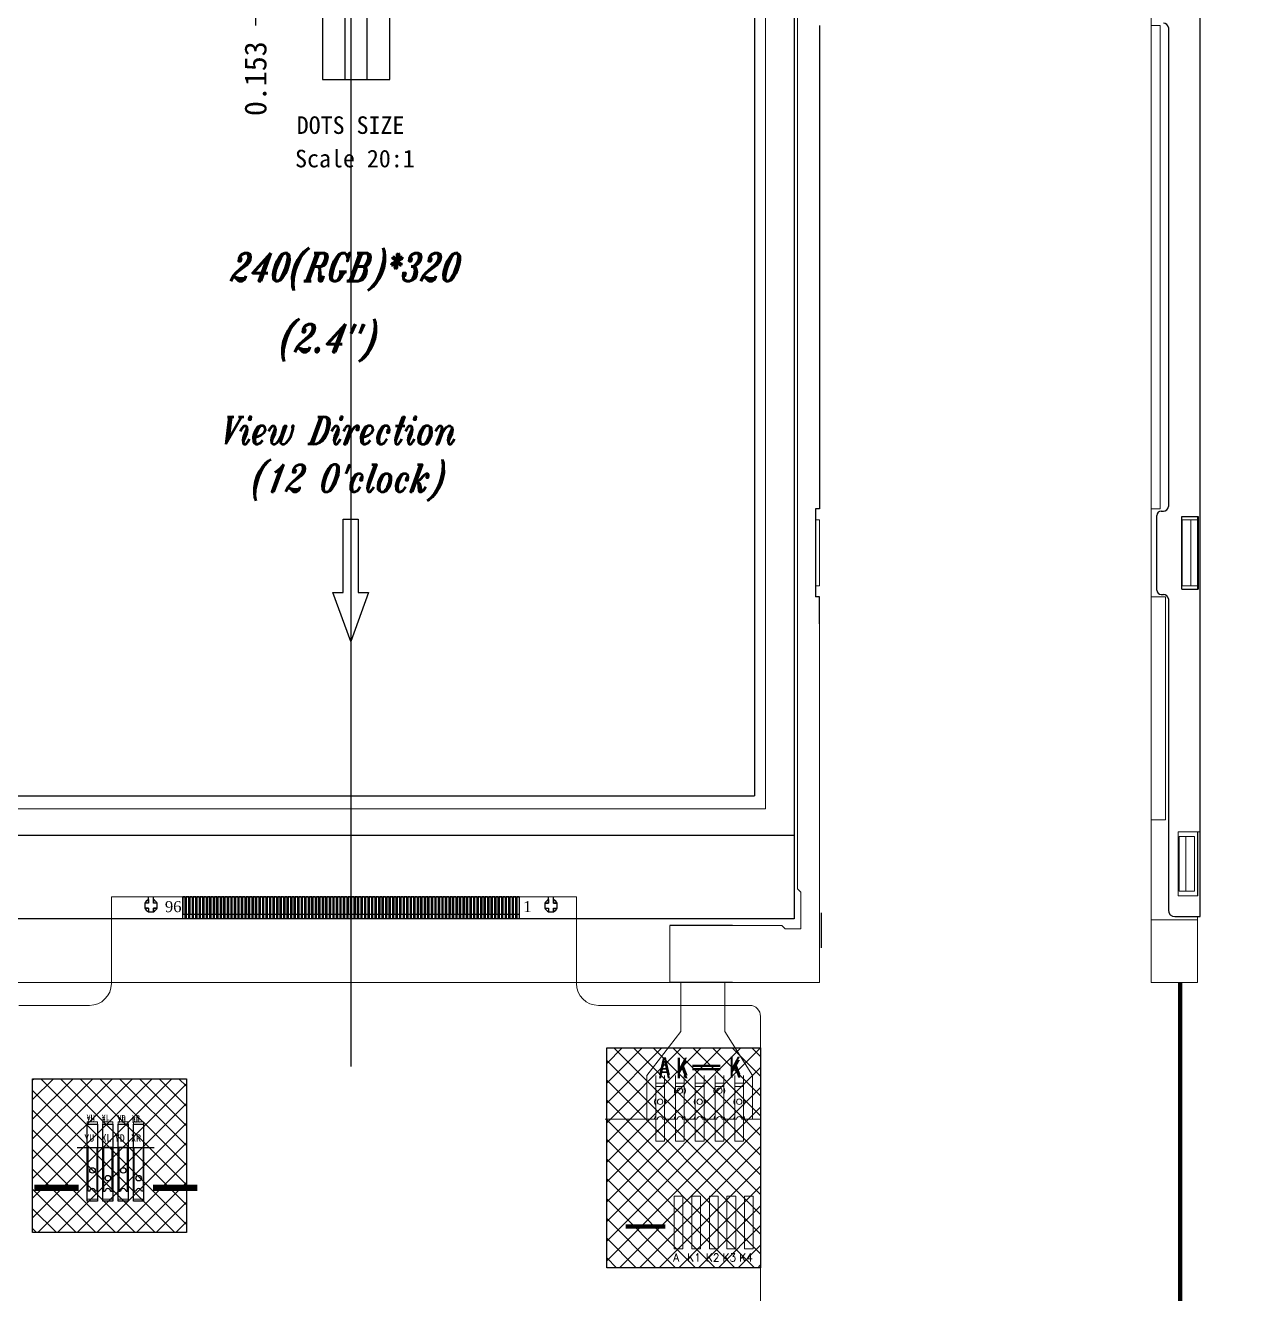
# Model space of a CAD drawing. Header units: millimetres. Extents: x 3053 to 3300, y 537 to 712.
# Drawn here: x 3091.8 to 3148, y 600.3 to 658 of the extents above; entities that cross this region are included whole.
import ezdxf
from ezdxf.enums import TextEntityAlignment as Align

# ---------------------------------------------------------------- set-up
doc = ezdxf.new("R2010")
doc.units = ezdxf.units.MM
for name, color, linetype in [('DIM', 102, 'Continuous'), ('mold', 7, 'Continuous'), ('TP', 32, 'Continuous')]:
    doc.layers.add(name, color=color, linetype=linetype)
doc.layers.add('FPC', color=30, linetype='Continuous', lineweight=9)
doc.layers.add('Housing', color=7, linetype='Continuous', lineweight=25)
doc.styles.add('romans', font='romans.shx')
doc.styles.get("Standard").update_dxf_attribs({"font": 'NSimSun.ttf'})
doc.styles.add('样式 3', font='italict.shx', dxfattribs={"width": 0.85, "oblique": 10})
doc.dimstyles.new('LCDDIM', dxfattribs={"dimscale": 1.9, "dimtxt": 0.5, "dimasz": 0.4, "dimexe": 0.2025, "dimexo": 0.2025, "dimgap": 0.162, "dimtad": 0, "dimzin": 0, "dimdsep": 46, "dimtxsty": 'romans', "dimcen": 1, "dimadec": 0, "dimazin": 0, "dimtfac": 1, "dimtofl": 0, "dimtmove": 0, "dimatfit": 3, "dimfxl": 0, "dimlwd": -1, "dimarcsym": 0})

# ---------------------------------------------------------------- blocks, each defined once
blk = doc.blocks.new('*D5')
at = {"color": 0, "lineweight": -2, "transparency": 16777216}
for p, q in [((2649.549, 396.417), (2646.511, 396.417)), ((2646.911, 395.817), (2646.911, 393.957)), ((2649.549, 393.357), (2646.511, 393.357)), ((2646.911, 393.357), (2646.911, 392.757))]:
    blk.add_line(p, q, dxfattribs=at)
at = {"color": 0, "transparency": 16777216}
for points in [[(2646.811, 395.817), (2647.011, 395.817), (2646.911, 396.417)], [(2646.811, 393.957), (2647.011, 393.957), (2646.911, 393.357)]]:
    blk.add_solid(points, dxfattribs=at)
at = {"layer": 'Defpoints', "color": 0, "transparency": 16777216}
for p in [(2649.949, 396.417), (2646.911, 393.357), (2649.949, 393.357)]:
    blk.add_point(p, dxfattribs=at)
at = {"color": 0, "transparency": 16777216, "insert": (2646.911, 390.329), "char_height": 1, "attachment_point": 5, "rotation": 90}
blk.add_mtext('0.153', dxfattribs=at)
blk = doc.blocks.new('*D4')
at = {"color": 0, "lineweight": -2, "transparency": 16777216}
for p, q in [((2651.989, 396.817), (2651.989, 400.554)), ((2653.009, 396.817), (2653.009, 400.554)), ((2651.389, 400.154), (2650.789, 400.154)), ((2653.609, 400.154), (2654.209, 400.154))]:
    blk.add_line(p, q, dxfattribs=at)
at = {"color": 0, "transparency": 16777216}
for points in [[(2651.389, 400.254), (2651.389, 400.054), (2651.989, 400.154)], [(2653.609, 400.254), (2653.609, 400.054), (2653.009, 400.154)]]:
    blk.add_solid(points, dxfattribs=at)
at = {"layer": 'Defpoints', "color": 0, "transparency": 16777216}
for p in [(2653.009, 400.154), (2651.989, 396.417), (2653.009, 396.417)]:
    blk.add_point(p, dxfattribs=at)
at = {"color": 0, "transparency": 16777216, "insert": (2656.59, 400.154), "char_height": 1, "attachment_point": 5}
blk.add_mtext('0.051', dxfattribs=at)
blk = doc.blocks.new('*D3')
at = {"color": 0, "lineweight": -2, "transparency": 16777216}
for p, q in [((2649.949, 396.817), (2649.949, 402.471)), ((2653.009, 396.817), (2653.009, 402.471)), ((2650.549, 402.071), (2652.409, 402.071)), ((2653.009, 402.071), (2653.609, 402.071))]:
    blk.add_line(p, q, dxfattribs=at)
at = {"color": 0, "transparency": 16777216}
for points in [[(2650.549, 402.171), (2650.549, 401.971), (2649.949, 402.071)], [(2652.409, 402.171), (2652.409, 401.971), (2653.009, 402.071)]]:
    blk.add_solid(points, dxfattribs=at)
at = {"layer": 'Defpoints', "color": 0, "transparency": 16777216}
for p in [(2653.009, 402.071), (2649.949, 396.417), (2653.009, 396.417)]:
    blk.add_point(p, dxfattribs=at)
at = {"color": 0, "transparency": 16777216, "insert": (2656.038, 402.071), "char_height": 1, "attachment_point": 5}
blk.add_mtext('0.153', dxfattribs=at)
blk = doc.blocks.new('SADF')
at = {"layer": 'DIM', "color": 130}
for p, q in [((1799.035, 432.881), (1839.355, 432.881)), ((1799.035, 432.881), (1799.035, 376.621)), ((1839.355, 432.881), (1839.355, 376.621)), ((1800.835, 431.181), (1837.555, 431.181)), ((1800.835, 431.181), (1800.835, 382.221)), ((1837.555, 431.181), (1837.555, 382.221)), ((1800.835, 382.221), (1837.555, 382.221)), ((1839.355, 380.421), (1799.035, 380.421)), ((1809.985, 377.5), (1809.985, 377.331)), ((1810.205, 377.5), (1810.205, 377.331)), ((1811.539, 377.621), (1811.539, 376.821)), ((1811.651, 377.621), (1811.539, 377.621)), ((1811.651, 377.621), (1811.651, 376.821)), ((1811.811, 377.621), (1811.699, 377.621)), ((1811.699, 377.621), (1811.699, 376.821)), ((1811.811, 377.621), (1811.811, 376.821)), ((1811.971, 377.621), (1811.859, 377.621)), ((1811.859, 377.621), (1811.859, 376.821)), ((1811.971, 377.621), (1811.971, 376.821)), ((1812.131, 377.621), (1812.019, 377.621)), ((1812.019, 377.621), (1812.019, 376.821)), ((1812.131, 377.621), (1812.131, 376.821)), ((1812.291, 377.621), (1812.179, 377.621)), ((1812.179, 377.621), (1812.179, 376.821)), ((1812.291, 377.621), (1812.291, 376.821)), ((1812.451, 377.621), (1812.339, 377.621)), ((1812.339, 377.621), (1812.339, 376.821)), ((1812.451, 377.621), (1812.451, 376.821)), ((1812.611, 377.621), (1812.499, 377.621)), ((1812.499, 377.621), (1812.499, 376.821)), ((1812.611, 377.621), (1812.611, 376.821)), ((1812.771, 377.621), (1812.659, 377.621)), ((1812.659, 377.621), (1812.659, 376.821)), ((1812.771, 377.621), (1812.771, 376.821)), ((1812.931, 377.621), (1812.819, 377.621)), ((1812.819, 377.621), (1812.819, 376.821)), ((1812.931, 377.621), (1812.931, 376.821)), ((1813.091, 377.621), (1812.979, 377.621)), ((1812.979, 377.621), (1812.979, 376.821)), ((1813.091, 377.621), (1813.091, 376.821)), ((1813.251, 377.621), (1813.139, 377.621)), ((1813.139, 377.621), (1813.139, 376.821)), ((1813.251, 377.621), (1813.251, 376.821)), ((1813.411, 377.621), (1813.299, 377.621)), ((1813.299, 377.621), (1813.299, 376.821)), ((1813.411, 377.621), (1813.411, 376.821)), ((1813.571, 377.621), (1813.459, 377.621)), ((1813.459, 377.621), (1813.459, 376.821)), ((1813.571, 377.621), (1813.571, 376.821)), ((1813.731, 377.621), (1813.619, 377.621)), ((1813.619, 377.621), (1813.619, 376.821)), ((1813.731, 377.621), (1813.731, 376.821)), ((1813.891, 377.621), (1813.779, 377.621)), ((1813.779, 377.621), (1813.779, 376.821)), ((1813.891, 377.621), (1813.891, 376.821)), ((1814.051, 377.621), (1813.939, 377.621)), ((1813.939, 377.621), (1813.939, 376.821)), ((1814.051, 377.621), (1814.051, 376.821)), ((1814.211, 377.621), (1814.099, 377.621)), ((1814.099, 377.621), (1814.099, 376.821)), ((1814.211, 377.621), (1814.211, 376.821)), ((1814.371, 377.621), (1814.259, 377.621)), ((1814.259, 377.621), (1814.259, 376.821)), ((1814.371, 377.621), (1814.371, 376.821)), ((1814.531, 377.621), (1814.419, 377.621)), ((1814.419, 377.621), (1814.419, 376.821)), ((1814.531, 377.621), (1814.531, 376.821)), ((1814.691, 377.621), (1814.579, 377.621)), ((1814.579, 377.621), (1814.579, 376.821)), ((1814.691, 377.621), (1814.691, 376.821)), ((1814.851, 377.621), (1814.739, 377.621)), ((1814.739, 377.621), (1814.739, 376.821)), ((1814.851, 377.621), (1814.851, 376.821)), ((1815.011, 377.621), (1814.899, 377.621)), ((1814.899, 377.621), (1814.899, 376.821)), ((1815.011, 377.621), (1815.011, 376.821)), ((1815.171, 377.621), (1815.059, 377.621)), ((1815.059, 377.621), (1815.059, 376.821)), ((1815.171, 377.621), (1815.171, 376.821)), ((1815.331, 377.621), (1815.219, 377.621)), ((1815.219, 377.621), (1815.219, 376.821)), ((1815.331, 377.621), (1815.331, 376.821)), ((1815.491, 377.621), (1815.379, 377.621)), ((1815.379, 377.621), (1815.379, 376.821)), ((1815.491, 377.621), (1815.491, 376.821)), ((1815.651, 377.621), (1815.539, 377.621)), ((1815.539, 377.621), (1815.539, 376.821)), ((1815.651, 377.621), (1815.651, 376.821)), ((1815.811, 377.621), (1815.699, 377.621)), ((1815.699, 377.621), (1815.699, 376.821)), ((1815.811, 377.621), (1815.811, 376.821)), ((1815.971, 377.621), (1815.859, 377.621)), ((1815.859, 377.621), (1815.859, 376.821)), ((1815.971, 377.621), (1815.971, 376.821)), ((1816.131, 377.621), (1816.019, 377.621)), ((1816.019, 377.621), (1816.019, 376.821)), ((1816.131, 377.621), (1816.131, 376.821)), ((1816.291, 377.621), (1816.179, 377.621)), ((1816.179, 377.621), (1816.179, 376.821)), ((1816.291, 377.621), (1816.291, 376.821)), ((1816.451, 377.621), (1816.339, 377.621)), ((1816.339, 377.621), (1816.339, 376.821)), ((1816.451, 377.621), (1816.451, 376.821)), ((1816.611, 377.621), (1816.499, 377.621)), ((1816.499, 377.621), (1816.499, 376.821)), ((1816.611, 377.621), (1816.611, 376.821)), ((1816.771, 377.621), (1816.659, 377.621)), ((1816.659, 377.621), (1816.659, 376.821)), ((1816.771, 377.621), (1816.771, 376.821)), ((1816.931, 377.621), (1816.819, 377.621)), ((1816.819, 377.621), (1816.819, 376.821)), ((1816.931, 377.621), (1816.931, 376.821)), ((1817.091, 377.621), (1816.979, 377.621)), ((1816.979, 377.621), (1816.979, 376.821)), ((1817.091, 377.621), (1817.091, 376.821)), ((1817.251, 377.621), (1817.139, 377.621)), ((1817.139, 377.621), (1817.139, 376.821)), ((1817.251, 377.621), (1817.251, 376.821)), ((1817.411, 377.621), (1817.299, 377.621)), ((1817.299, 377.621), (1817.299, 376.821)), ((1817.411, 377.621), (1817.411, 376.821)), ((1817.571, 377.621), (1817.459, 377.621)), ((1817.459, 377.621), (1817.459, 376.821)), ((1817.571, 377.621), (1817.571, 376.821)), ((1817.731, 377.621), (1817.619, 377.621)), ((1817.619, 377.621), (1817.619, 376.821)), ((1817.731, 377.621), (1817.731, 376.821)), ((1817.891, 377.621), (1817.779, 377.621)), ((1817.779, 377.621), (1817.779, 376.821)), ((1817.891, 377.621), (1817.891, 376.821)), ((1818.051, 377.621), (1817.939, 377.621)), ((1817.939, 377.621), (1817.939, 376.821)), ((1818.051, 377.621), (1818.051, 376.821)), ((1818.211, 377.621), (1818.099, 377.621)), ((1818.099, 377.621), (1818.099, 376.821)), ((1818.211, 377.621), (1818.211, 376.821)), ((1818.371, 377.621), (1818.259, 377.621)), ((1818.259, 377.621), (1818.259, 376.821)), ((1818.371, 377.621), (1818.371, 376.821)), ((1818.531, 377.621), (1818.419, 377.621)), ((1818.419, 377.621), (1818.419, 376.821)), ((1818.531, 377.621), (1818.531, 376.821)), ((1818.691, 377.621), (1818.579, 377.621)), ((1818.579, 377.621), (1818.579, 376.821)), ((1818.691, 377.621), (1818.691, 376.821)), ((1818.851, 377.621), (1818.739, 377.621)), ((1818.739, 377.621), (1818.739, 376.821)), ((1818.851, 377.621), (1818.851, 376.821)), ((1819.011, 377.621), (1818.899, 377.621)), ((1818.899, 377.621), (1818.899, 376.821)), ((1819.011, 377.621), (1819.011, 376.821)), ((1819.171, 377.621), (1819.059, 377.621)), ((1819.059, 377.621), (1819.059, 376.821)), ((1819.171, 377.621), (1819.171, 376.821)), ((1819.331, 377.621), (1819.219, 377.621)), ((1819.219, 377.621), (1819.219, 376.821)), ((1819.331, 377.621), (1819.331, 376.821)), ((1819.491, 377.621), (1819.379, 377.621)), ((1819.379, 377.621), (1819.379, 376.821)), ((1819.491, 377.621), (1819.491, 376.821)), ((1819.651, 377.621), (1819.539, 377.621)), ((1819.539, 377.621), (1819.539, 376.821)), ((1819.651, 377.621), (1819.651, 376.821)), ((1819.811, 377.621), (1819.699, 377.621)), ((1819.699, 377.621), (1819.699, 376.821)), ((1819.811, 377.621), (1819.811, 376.821)), ((1819.971, 377.621), (1819.859, 377.621)), ((1819.859, 377.621), (1819.859, 376.821)), ((1819.971, 377.621), (1819.971, 376.821)), ((1820.131, 377.621), (1820.019, 377.621)), ((1820.019, 377.621), (1820.019, 376.821)), ((1820.131, 377.621), (1820.131, 376.821)), ((1820.291, 377.621), (1820.179, 377.621)), ((1820.179, 377.621), (1820.179, 376.821)), ((1820.291, 377.621), (1820.291, 376.821)), ((1820.451, 377.621), (1820.339, 377.621)), ((1820.339, 377.621), (1820.339, 376.821)), ((1820.451, 377.621), (1820.451, 376.821)), ((1820.611, 377.621), (1820.499, 377.621)), ((1820.499, 377.621), (1820.499, 376.821)), ((1820.611, 377.621), (1820.611, 376.821)), ((1820.771, 377.621), (1820.659, 377.621)), ((1820.659, 377.621), (1820.659, 376.821)), ((1820.771, 377.621), (1820.771, 376.821)), ((1820.931, 377.621), (1820.819, 377.621)), ((1820.819, 377.621), (1820.819, 376.821)), ((1820.931, 377.621), (1820.931, 376.821)), ((1821.091, 377.621), (1820.979, 377.621)), ((1820.979, 377.621), (1820.979, 376.821)), ((1821.091, 377.621), (1821.091, 376.821)), ((1821.251, 377.621), (1821.139, 377.621)), ((1821.139, 377.621), (1821.139, 376.821)), ((1821.251, 377.621), (1821.251, 376.821)), ((1821.411, 377.621), (1821.299, 377.621)), ((1821.299, 377.621), (1821.299, 376.821)), ((1821.411, 377.621), (1821.411, 376.821)), ((1821.571, 377.621), (1821.459, 377.621)), ((1821.459, 377.621), (1821.459, 376.821)), ((1821.571, 377.621), (1821.571, 376.821)), ((1821.731, 377.621), (1821.619, 377.621)), ((1821.619, 377.621), (1821.619, 376.821)), ((1821.731, 377.621), (1821.731, 376.821)), ((1821.891, 377.621), (1821.779, 377.621)), ((1821.779, 377.621), (1821.779, 376.821)), ((1821.891, 377.621), (1821.891, 376.821)), ((1822.051, 377.621), (1821.939, 377.621)), ((1821.939, 377.621), (1821.939, 376.821)), ((1822.051, 377.621), (1822.051, 376.821)), ((1822.211, 377.621), (1822.099, 377.621)), ((1822.099, 377.621), (1822.099, 376.821)), ((1822.211, 377.621), (1822.211, 376.821)), ((1822.371, 377.621), (1822.259, 377.621)), ((1822.259, 377.621), (1822.259, 376.821)), ((1822.371, 377.621), (1822.371, 376.821)), ((1822.531, 377.621), (1822.419, 377.621)), ((1822.419, 377.621), (1822.419, 376.821)), ((1822.531, 377.621), (1822.531, 376.821)), ((1822.691, 377.621), (1822.579, 377.621)), ((1822.579, 377.621), (1822.579, 376.821)), ((1822.691, 377.621), (1822.691, 376.821)), ((1822.851, 377.621), (1822.739, 377.621)), ((1822.739, 377.621), (1822.739, 376.821)), ((1822.851, 377.621), (1822.851, 376.821)), ((1823.011, 377.621), (1822.899, 377.621)), ((1822.899, 377.621), (1822.899, 376.821)), ((1823.011, 377.621), (1823.011, 376.821)), ((1823.171, 377.621), (1823.059, 377.621)), ((1823.059, 377.621), (1823.059, 376.821)), ((1823.171, 377.621), (1823.171, 376.821)), ((1823.331, 377.621), (1823.219, 377.621)), ((1823.219, 377.621), (1823.219, 376.821)), ((1823.331, 377.621), (1823.331, 376.821)), ((1823.491, 377.621), (1823.379, 377.621)), ((1823.379, 377.621), (1823.379, 376.821)), ((1823.491, 377.621), (1823.491, 376.821)), ((1823.651, 377.621), (1823.539, 377.621)), ((1823.539, 377.621), (1823.539, 376.821)), ((1823.651, 377.621), (1823.651, 376.821)), ((1823.811, 377.621), (1823.699, 377.621)), ((1823.699, 377.621), (1823.699, 376.821)), ((1823.811, 377.621), (1823.811, 376.821)), ((1823.971, 377.621), (1823.859, 377.621)), ((1823.859, 377.621), (1823.859, 376.821)), ((1823.971, 377.621), (1823.971, 376.821)), ((1824.131, 377.621), (1824.019, 377.621)), ((1824.019, 377.621), (1824.019, 376.821)), ((1824.131, 377.621), (1824.131, 376.821)), ((1824.291, 377.621), (1824.179, 377.621)), ((1824.179, 377.621), (1824.179, 376.821)), ((1824.291, 377.621), (1824.291, 376.821)), ((1824.451, 377.621), (1824.339, 377.621)), ((1824.339, 377.621), (1824.339, 376.821)), ((1824.451, 377.621), (1824.451, 376.821)), ((1824.611, 377.621), (1824.499, 377.621)), ((1824.499, 377.621), (1824.499, 376.821)), ((1824.611, 377.621), (1824.611, 376.821)), ((1824.771, 377.621), (1824.659, 377.621)), ((1824.659, 377.621), (1824.659, 376.821)), ((1824.771, 377.621), (1824.771, 376.821)), ((1824.931, 377.621), (1824.819, 377.621)), ((1824.819, 377.621), (1824.819, 376.821)), ((1824.931, 377.621), (1824.931, 376.821)), ((1825.091, 377.621), (1824.979, 377.621)), ((1824.979, 377.621), (1824.979, 376.821)), ((1825.091, 377.621), (1825.091, 376.821)), ((1825.251, 377.621), (1825.139, 377.621)), ((1825.139, 377.621), (1825.139, 376.821)), ((1825.251, 377.621), (1825.251, 376.821)), ((1825.411, 377.621), (1825.299, 377.621)), ((1825.299, 377.621), (1825.299, 376.821)), ((1825.411, 377.621), (1825.411, 376.821)), ((1825.571, 377.621), (1825.459, 377.621)), ((1825.459, 377.621), (1825.459, 376.821)), ((1825.571, 377.621), (1825.571, 376.821)), ((1825.731, 377.621), (1825.619, 377.621)), ((1825.619, 377.621), (1825.619, 376.821)), ((1825.731, 377.621), (1825.731, 376.821)), ((1825.891, 377.621), (1825.779, 377.621)), ((1825.779, 377.621), (1825.779, 376.821)), ((1825.891, 377.621), (1825.891, 376.821)), ((1826.051, 377.621), (1825.939, 377.621)), ((1825.939, 377.621), (1825.939, 376.821)), ((1826.051, 377.621), (1826.051, 376.821)), ((1826.211, 377.621), (1826.099, 377.621)), ((1826.099, 377.621), (1826.099, 376.821)), ((1826.211, 377.621), (1826.211, 376.821)), ((1826.371, 377.621), (1826.259, 377.621)), ((1826.259, 377.621), (1826.259, 376.821)), ((1826.371, 377.621), (1826.371, 376.821)), ((1826.531, 377.621), (1826.419, 377.621)), ((1826.419, 377.621), (1826.419, 376.821)), ((1826.531, 377.621), (1826.531, 376.821)), ((1826.691, 377.621), (1826.579, 377.621)), ((1826.579, 377.621), (1826.579, 376.821)), ((1826.691, 377.621), (1826.691, 376.821)), ((1826.851, 377.621), (1826.739, 377.621)), ((1826.739, 377.621), (1826.739, 376.821)), ((1826.851, 377.621), (1826.851, 376.821)), ((1828.185, 377.5), (1828.185, 377.331)), ((1828.405, 377.5), (1828.405, 377.331)), ((1809.985, 377.331), (1809.816, 377.331)), ((1809.985, 377.111), (1809.816, 377.111)), ((1809.985, 377.111), (1809.985, 376.942)), ((1810.374, 377.331), (1810.205, 377.331)), ((1810.205, 377.111), (1810.205, 376.942)), ((1810.374, 377.111), (1810.205, 377.111)), ((1828.016, 377.331), (1828.185, 377.331)), ((1828.016, 377.111), (1828.185, 377.111)), ((1828.185, 377.111), (1828.185, 376.942)), ((1828.405, 377.331), (1828.574, 377.331)), ((1828.405, 377.111), (1828.405, 376.942)), ((1828.405, 377.111), (1828.574, 377.111)), ((1839.355, 376.621), (1799.035, 376.621)), ((1811.651, 376.821), (1811.539, 376.821)), ((1811.811, 376.821), (1811.699, 376.821)), ((1811.971, 376.821), (1811.859, 376.821)), ((1812.131, 376.821), (1812.019, 376.821)), ((1812.291, 376.821), (1812.179, 376.821)), ((1812.451, 376.821), (1812.339, 376.821)), ((1812.611, 376.821), (1812.499, 376.821)), ((1812.771, 376.821), (1812.659, 376.821)), ((1812.931, 376.821), (1812.819, 376.821)), ((1813.091, 376.821), (1812.979, 376.821)), ((1813.251, 376.821), (1813.139, 376.821)), ((1813.411, 376.821), (1813.299, 376.821)), ((1813.571, 376.821), (1813.459, 376.821)), ((1813.731, 376.821), (1813.619, 376.821)), ((1813.891, 376.821), (1813.779, 376.821)), ((1814.051, 376.821), (1813.939, 376.821)), ((1814.211, 376.821), (1814.099, 376.821)), ((1814.371, 376.821), (1814.259, 376.821)), ((1814.531, 376.821), (1814.419, 376.821)), ((1814.691, 376.821), (1814.579, 376.821)), ((1814.851, 376.821), (1814.739, 376.821)), ((1815.011, 376.821), (1814.899, 376.821)), ((1815.171, 376.821), (1815.059, 376.821)), ((1815.331, 376.821), (1815.219, 376.821)), ((1815.491, 376.821), (1815.379, 376.821)), ((1815.651, 376.821), (1815.539, 376.821)), ((1815.811, 376.821), (1815.699, 376.821)), ((1815.971, 376.821), (1815.859, 376.821)), ((1816.131, 376.821), (1816.019, 376.821)), ((1816.291, 376.821), (1816.179, 376.821)), ((1816.451, 376.821), (1816.339, 376.821)), ((1816.611, 376.821), (1816.499, 376.821)), ((1816.771, 376.821), (1816.659, 376.821)), ((1816.931, 376.821), (1816.819, 376.821)), ((1817.091, 376.821), (1816.979, 376.821)), ((1817.251, 376.821), (1817.139, 376.821)), ((1817.411, 376.821), (1817.299, 376.821)), ((1817.571, 376.821), (1817.459, 376.821)), ((1817.731, 376.821), (1817.619, 376.821)), ((1817.891, 376.821), (1817.779, 376.821)), ((1818.051, 376.821), (1817.939, 376.821)), ((1818.211, 376.821), (1818.099, 376.821)), ((1818.371, 376.821), (1818.259, 376.821)), ((1818.531, 376.821), (1818.419, 376.821)), ((1818.691, 376.821), (1818.579, 376.821)), ((1818.851, 376.821), (1818.739, 376.821)), ((1819.011, 376.821), (1818.899, 376.821)), ((1819.171, 376.821), (1819.059, 376.821)), ((1819.331, 376.821), (1819.219, 376.821)), ((1819.491, 376.821), (1819.379, 376.821)), ((1819.651, 376.821), (1819.539, 376.821)), ((1819.811, 376.821), (1819.699, 376.821)), ((1819.971, 376.821), (1819.859, 376.821)), ((1820.131, 376.821), (1820.019, 376.821)), ((1820.291, 376.821), (1820.179, 376.821)), ((1820.451, 376.821), (1820.339, 376.821)), ((1820.611, 376.821), (1820.499, 376.821)), ((1820.771, 376.821), (1820.659, 376.821)), ((1820.931, 376.821), (1820.819, 376.821)), ((1821.091, 376.821), (1820.979, 376.821)), ((1821.251, 376.821), (1821.139, 376.821)), ((1821.411, 376.821), (1821.299, 376.821)), ((1821.571, 376.821), (1821.459, 376.821)), ((1821.731, 376.821), (1821.619, 376.821)), ((1821.891, 376.821), (1821.779, 376.821)), ((1822.051, 376.821), (1821.939, 376.821)), ((1822.211, 376.821), (1822.099, 376.821)), ((1822.371, 376.821), (1822.259, 376.821)), ((1822.531, 376.821), (1822.419, 376.821)), ((1822.691, 376.821), (1822.579, 376.821)), ((1822.851, 376.821), (1822.739, 376.821)), ((1823.011, 376.821), (1822.899, 376.821)), ((1823.171, 376.821), (1823.059, 376.821)), ((1823.331, 376.821), (1823.219, 376.821)), ((1823.491, 376.821), (1823.379, 376.821)), ((1823.651, 376.821), (1823.539, 376.821)), ((1823.811, 376.821), (1823.699, 376.821)), ((1823.971, 376.821), (1823.859, 376.821)), ((1824.131, 376.821), (1824.019, 376.821)), ((1824.291, 376.821), (1824.179, 376.821)), ((1824.451, 376.821), (1824.339, 376.821)), ((1824.611, 376.821), (1824.499, 376.821)), ((1824.771, 376.821), (1824.659, 376.821)), ((1824.931, 376.821), (1824.819, 376.821)), ((1825.091, 376.821), (1824.979, 376.821)), ((1825.251, 376.821), (1825.139, 376.821)), ((1825.411, 376.821), (1825.299, 376.821)), ((1825.571, 376.821), (1825.459, 376.821)), ((1825.731, 376.821), (1825.619, 376.821)), ((1825.891, 376.821), (1825.779, 376.821)), ((1826.051, 376.821), (1825.939, 376.821)), ((1826.211, 376.821), (1826.099, 376.821)), ((1826.371, 376.821), (1826.259, 376.821)), ((1826.531, 376.821), (1826.419, 376.821)), ((1826.691, 376.821), (1826.579, 376.821)), ((1826.851, 376.821), (1826.739, 376.821))]:
    blk.add_line(p, q, dxfattribs=at)
for centre, start, end in [((1810.095, 377.221), 111.51019, 158.48981), ((1810.095, 377.221), 21.51019, 68.48981), ((1828.295, 377.221), 111.51019, 158.48981), ((1828.295, 377.221), 21.51019, 68.48981), ((1810.095, 377.221), 201.51019, 248.48981), ((1810.095, 377.221), 291.51019, 338.48981), ((1828.295, 377.221), 201.51019, 248.48981), ((1828.295, 377.221), 291.51019, 338.48981)]:
    blk.add_arc(centre, 0.3, start, end, dxfattribs=at)
blk = doc.blocks.new('7-7')
h = blk.add_hatch()
h.set_pattern_fill('ANSI37', color=2, scale=0.2, style=0)
h.paths.add_polyline_path([(3283.667, 313.737), (3283.667, 320.737), (3276.667, 320.737), (3276.667, 313.737)])
at = {"color": 2}
for p, q in [((3276.667, 313.737), (3276.667, 320.737)), ((3276.667, 320.737), (3283.667, 320.737)), ((3283.667, 320.737), (3283.667, 313.737)), ((3283.667, 313.737), (3276.667, 313.737))]:
    blk.add_line(p, q, dxfattribs=at)
blk = doc.blocks.new('ad')
at = {"layer": 'DIM'}
for p, q in [((1508.48, 412.512), (1508.48, 412.802)), ((1508.7, 412.512), (1508.7, 412.802)), ((1526.68, 412.512), (1526.68, 412.802)), ((1526.9, 412.512), (1526.9, 412.802)), ((1508.48, 412.512), (1508.31, 412.512)), ((1508.31, 412.512), (1508.31, 412.292)), ((1508.31, 412.292), (1508.48, 412.292)), ((1508.48, 412.292), (1508.48, 412.122)), ((1508.48, 412.122), (1508.7, 412.122)), ((1508.869, 412.512), (1508.7, 412.512)), ((1508.7, 412.122), (1508.7, 412.292)), ((1508.7, 412.292), (1508.869, 412.292)), ((1508.869, 412.292), (1508.869, 412.512)), ((1526.68, 412.512), (1526.51, 412.512)), ((1526.51, 412.512), (1526.51, 412.292)), ((1526.51, 412.292), (1526.68, 412.292)), ((1526.68, 412.292), (1526.68, 412.122)), ((1526.68, 412.122), (1526.9, 412.122)), ((1527.069, 412.512), (1526.9, 412.512)), ((1526.9, 412.122), (1526.9, 412.292)), ((1526.9, 412.292), (1527.069, 412.292)), ((1527.069, 412.292), (1527.069, 412.512))]:
    blk.add_line(p, q, dxfattribs=at)
for points in [[(1510.044, 412.802), (1510.136, 412.802), (1510.136, 411.802), (1510.044, 411.802)], [(1510.204, 412.802), (1510.296, 412.802), (1510.296, 411.802), (1510.204, 411.802)], [(1510.364, 412.802), (1510.456, 412.802), (1510.456, 411.802), (1510.364, 411.802)], [(1510.524, 412.802), (1510.616, 412.802), (1510.616, 411.802), (1510.524, 411.802)], [(1510.684, 412.802), (1510.776, 412.802), (1510.776, 411.802), (1510.684, 411.802)], [(1510.844, 412.802), (1510.936, 412.802), (1510.936, 411.802), (1510.844, 411.802)], [(1511.004, 412.802), (1511.096, 412.802), (1511.096, 411.802), (1511.004, 411.802)], [(1511.164, 412.802), (1511.256, 412.802), (1511.256, 411.802), (1511.164, 411.802)], [(1511.324, 412.802), (1511.416, 412.802), (1511.416, 411.802), (1511.324, 411.802)], [(1511.484, 412.802), (1511.576, 412.802), (1511.576, 411.802), (1511.484, 411.802)], [(1511.644, 412.802), (1511.736, 412.802), (1511.736, 411.802), (1511.644, 411.802)], [(1511.804, 412.802), (1511.896, 412.802), (1511.896, 411.802), (1511.804, 411.802)], [(1511.964, 412.802), (1512.056, 412.802), (1512.056, 411.802), (1511.964, 411.802)], [(1512.124, 412.802), (1512.216, 412.802), (1512.216, 411.802), (1512.124, 411.802)], [(1512.284, 412.802), (1512.376, 412.802), (1512.376, 411.802), (1512.284, 411.802)], [(1512.444, 412.802), (1512.536, 412.802), (1512.536, 411.802), (1512.444, 411.802)], [(1512.604, 412.802), (1512.696, 412.802), (1512.696, 411.802), (1512.604, 411.802)], [(1512.764, 412.802), (1512.856, 412.802), (1512.856, 411.802), (1512.764, 411.802)], [(1512.924, 412.802), (1513.016, 412.802), (1513.016, 411.802), (1512.924, 411.802)], [(1513.084, 412.802), (1513.176, 412.802), (1513.176, 411.802), (1513.084, 411.802)], [(1513.244, 412.802), (1513.336, 412.802), (1513.336, 411.802), (1513.244, 411.802)], [(1513.404, 412.802), (1513.496, 412.802), (1513.496, 411.802), (1513.404, 411.802)], [(1513.564, 412.802), (1513.656, 412.802), (1513.656, 411.802), (1513.564, 411.802)], [(1513.724, 412.802), (1513.816, 412.802), (1513.816, 411.802), (1513.724, 411.802)], [(1513.884, 412.802), (1513.976, 412.802), (1513.976, 411.802), (1513.884, 411.802)], [(1514.044, 412.802), (1514.136, 412.802), (1514.136, 411.802), (1514.044, 411.802)], [(1514.204, 412.802), (1514.296, 412.802), (1514.296, 411.802), (1514.204, 411.802)], [(1514.364, 412.802), (1514.456, 412.802), (1514.456, 411.802), (1514.364, 411.802)], [(1514.524, 412.802), (1514.616, 412.802), (1514.616, 411.802), (1514.524, 411.802)], [(1514.684, 412.802), (1514.776, 412.802), (1514.776, 411.802), (1514.684, 411.802)], [(1514.844, 412.802), (1514.936, 412.802), (1514.936, 411.802), (1514.844, 411.802)], [(1515.004, 412.802), (1515.096, 412.802), (1515.096, 411.802), (1515.004, 411.802)], [(1515.164, 412.802), (1515.256, 412.802), (1515.256, 411.802), (1515.164, 411.802)], [(1515.324, 412.802), (1515.416, 412.802), (1515.416, 411.802), (1515.324, 411.802)], [(1515.484, 412.802), (1515.576, 412.802), (1515.576, 411.802), (1515.484, 411.802)], [(1515.644, 412.802), (1515.736, 412.802), (1515.736, 411.802), (1515.644, 411.802)], [(1515.804, 412.802), (1515.896, 412.802), (1515.896, 411.802), (1515.804, 411.802)], [(1515.964, 412.802), (1516.056, 412.802), (1516.056, 411.802), (1515.964, 411.802)], [(1516.124, 412.802), (1516.216, 412.802), (1516.216, 411.802), (1516.124, 411.802)], [(1516.284, 412.802), (1516.376, 412.802), (1516.376, 411.802), (1516.284, 411.802)], [(1516.444, 412.802), (1516.536, 412.802), (1516.536, 411.802), (1516.444, 411.802)], [(1516.604, 412.802), (1516.696, 412.802), (1516.696, 411.802), (1516.604, 411.802)], [(1516.764, 412.802), (1516.856, 412.802), (1516.856, 411.802), (1516.764, 411.802)], [(1516.924, 412.802), (1517.016, 412.802), (1517.016, 411.802), (1516.924, 411.802)], [(1517.084, 412.802), (1517.176, 412.802), (1517.176, 411.802), (1517.084, 411.802)], [(1517.244, 412.802), (1517.336, 412.802), (1517.336, 411.802), (1517.244, 411.802)], [(1517.404, 412.802), (1517.496, 412.802), (1517.496, 411.802), (1517.404, 411.802)], [(1517.564, 412.802), (1517.656, 412.802), (1517.656, 411.802), (1517.564, 411.802)], [(1517.724, 412.802), (1517.816, 412.802), (1517.816, 411.802), (1517.724, 411.802)], [(1517.884, 412.802), (1517.976, 412.802), (1517.976, 411.802), (1517.884, 411.802)], [(1518.044, 412.802), (1518.136, 412.802), (1518.136, 411.802), (1518.044, 411.802)], [(1518.204, 412.802), (1518.296, 412.802), (1518.296, 411.802), (1518.204, 411.802)], [(1518.364, 412.802), (1518.456, 412.802), (1518.456, 411.802), (1518.364, 411.802)], [(1518.524, 412.802), (1518.616, 412.802), (1518.616, 411.802), (1518.524, 411.802)], [(1518.684, 412.802), (1518.776, 412.802), (1518.776, 411.802), (1518.684, 411.802)], [(1518.844, 412.802), (1518.936, 412.802), (1518.936, 411.802), (1518.844, 411.802)], [(1519.004, 412.802), (1519.096, 412.802), (1519.096, 411.802), (1519.004, 411.802)], [(1519.164, 412.802), (1519.256, 412.802), (1519.256, 411.802), (1519.164, 411.802)], [(1519.324, 412.802), (1519.416, 412.802), (1519.416, 411.802), (1519.324, 411.802)], [(1519.484, 412.802), (1519.576, 412.802), (1519.576, 411.802), (1519.484, 411.802)], [(1519.644, 412.802), (1519.736, 412.802), (1519.736, 411.802), (1519.644, 411.802)], [(1519.804, 412.802), (1519.896, 412.802), (1519.896, 411.802), (1519.804, 411.802)], [(1519.964, 412.802), (1520.056, 412.802), (1520.056, 411.802), (1519.964, 411.802)], [(1520.124, 412.802), (1520.216, 412.802), (1520.216, 411.802), (1520.124, 411.802)], [(1520.284, 412.802), (1520.376, 412.802), (1520.376, 411.802), (1520.284, 411.802)], [(1520.444, 412.802), (1520.536, 412.802), (1520.536, 411.802), (1520.444, 411.802)], [(1520.604, 412.802), (1520.696, 412.802), (1520.696, 411.802), (1520.604, 411.802)], [(1520.764, 412.802), (1520.856, 412.802), (1520.856, 411.802), (1520.764, 411.802)], [(1520.924, 412.802), (1521.016, 412.802), (1521.016, 411.802), (1520.924, 411.802)], [(1521.084, 412.802), (1521.176, 412.802), (1521.176, 411.802), (1521.084, 411.802)], [(1521.244, 412.802), (1521.336, 412.802), (1521.336, 411.802), (1521.244, 411.802)], [(1521.404, 412.802), (1521.496, 412.802), (1521.496, 411.802), (1521.404, 411.802)], [(1521.564, 412.802), (1521.656, 412.802), (1521.656, 411.802), (1521.564, 411.802)], [(1521.724, 412.802), (1521.816, 412.802), (1521.816, 411.802), (1521.724, 411.802)], [(1521.884, 412.802), (1521.976, 412.802), (1521.976, 411.802), (1521.884, 411.802)], [(1522.044, 412.802), (1522.136, 412.802), (1522.136, 411.802), (1522.044, 411.802)], [(1522.204, 412.802), (1522.296, 412.802), (1522.296, 411.802), (1522.204, 411.802)], [(1522.364, 412.802), (1522.456, 412.802), (1522.456, 411.802), (1522.364, 411.802)], [(1522.524, 412.802), (1522.616, 412.802), (1522.616, 411.802), (1522.524, 411.802)], [(1522.684, 412.802), (1522.776, 412.802), (1522.776, 411.802), (1522.684, 411.802)], [(1522.844, 412.802), (1522.936, 412.802), (1522.936, 411.802), (1522.844, 411.802)], [(1523.004, 412.802), (1523.096, 412.802), (1523.096, 411.802), (1523.004, 411.802)], [(1523.164, 412.802), (1523.256, 412.802), (1523.256, 411.802), (1523.164, 411.802)], [(1523.324, 412.802), (1523.416, 412.802), (1523.416, 411.802), (1523.324, 411.802)], [(1523.484, 412.802), (1523.576, 412.802), (1523.576, 411.802), (1523.484, 411.802)], [(1523.644, 412.802), (1523.736, 412.802), (1523.736, 411.802), (1523.644, 411.802)], [(1523.804, 412.802), (1523.896, 412.802), (1523.896, 411.802), (1523.804, 411.802)], [(1523.964, 412.802), (1524.056, 412.802), (1524.056, 411.802), (1523.964, 411.802)], [(1524.124, 412.802), (1524.216, 412.802), (1524.216, 411.802), (1524.124, 411.802)], [(1524.284, 412.802), (1524.376, 412.802), (1524.376, 411.802), (1524.284, 411.802)], [(1524.444, 412.802), (1524.536, 412.802), (1524.536, 411.802), (1524.444, 411.802)], [(1524.604, 412.802), (1524.696, 412.802), (1524.696, 411.802), (1524.604, 411.802)], [(1524.764, 412.802), (1524.856, 412.802), (1524.856, 411.802), (1524.764, 411.802)], [(1524.924, 412.802), (1525.016, 412.802), (1525.016, 411.802), (1524.924, 411.802)], [(1525.084, 412.802), (1525.176, 412.802), (1525.176, 411.802), (1525.084, 411.802)], [(1525.244, 412.802), (1525.336, 412.802), (1525.336, 411.802), (1525.244, 411.802)]]:
    blk.add_lwpolyline(points, close=True, dxfattribs=at)
at = {"layer": 'DIM', "char_height": 0.5, "width": 0.33985, "attachment_point": 1}
for s, insert in [('{\\fTimes New Roman|b0|i0|c0|p18;96}', (1509.223, 412.608)), ('{\\fTimes New Roman|b0|i0|c0|p18;1}', (1525.524, 412.608))]:
    blk.add_mtext(s, dxfattribs=dict(at, insert=insert))
blk = doc.blocks.new('FED')
h = blk.add_hatch()
h.set_pattern_fill('ANSI37', color=2, scale=0.2, style=0)
h.set_pattern_definition([(45, (-145.9951, 291.10793), (-0.4490128, 0.4490128), []), (135, (-145.9951, 291.10793), (-0.4490128, -0.4490128), [])])
h.paths.add_polyline_path([(3137.672, 611.845), (3130.672, 611.845), (3130.672, 601.845), (3137.672, 601.845)])
at = {"color": 2}
for p, q in [((3130.672, 611.845), (3137.672, 611.845)), ((3130.672, 601.845), (3130.672, 611.845)), ((3137.672, 611.845), (3137.672, 601.845)), ((3137.672, 601.845), (3130.672, 601.845))]:
    blk.add_line(p, q, dxfattribs=at)
blk = doc.blocks.new('FE')
at = {"color": 120}
for p, q in [((2650.969, 396.417), (2650.969, 393.357)), ((2651.989, 393.357), (2651.989, 396.417)), ((2650.969, 393.357), (2650.969, 390.297)), ((2651.989, 390.297), (2651.989, 393.357))]:
    blk.add_line(p, q, dxfattribs=at)
for points in [[(2649.949, 393.357), (2653.009, 393.357), (2653.009, 396.417), (2649.949, 396.417)], [(2649.949, 390.297), (2653.009, 390.297), (2653.009, 393.357), (2649.949, 393.357)], [(2650.89, 366.944), (2650.89, 370.291), (2651.582, 370.291), (2651.582, 366.944), (2652.046, 366.944), (2651.236, 364.724), (2650.426, 366.944)]]:
    blk.add_lwpolyline(points, close=True, dxfattribs=at)
at = {"layer": 'DIM'}
blk.add_blockref('SADF', (832.055, -24.525), dxfattribs=at)
at = {"color": 120}
blk.add_text('DOTS SIZE', height=0.8, dxfattribs=at).set_placement((2648.781, 387.576), align=Align.BOTTOM_LEFT)
at = {"color": 120, "style": '样式 3', "oblique": 9.27263, "width": 0.78}
for s, height, p in [('240(RGB)*320', 1.27439, (2645.738, 380.735)), ('(2.4")', 1.2744, (2647.973, 377.506)), ('View Direction', 1.24129, (2645.259, 373.327)), ("(12 O'clock)", 1.24129, (2646.69, 371.153))]:
    blk.add_text(s, height=height, dxfattribs=at).set_placement(p, align=Align.BOTTOM_LEFT)
at = {"color": 120, "attachment_point": 1}
for s, insert, char_height, width in [('R', (2650.095, 395.549), 1, 0.255), ('{\\C3;G}', (2651.115, 395.549), 1, 0.255), ('{\\C5;B}', (2652.135, 395.549), 1, 0.255), ('Scale 20:1', (2648.706, 387.095), 0.8, 20.43333)]:
    blk.add_mtext(s, dxfattribs=dict(at, insert=insert, char_height=char_height, width=width))
at = {"color": 120}
for base, p1, text, picture, middle in [((2653.009, 402.071), (2649.949, 396.417), '0.153', '*D3', (2656.038, 402.071)), ((2653.009, 400.154), (2651.989, 396.417), '0.051', '*D4', (2656.59, 400.154))]:
    dim = blk.add_linear_dim(base=base, p1=p1, p2=(2653.009, 396.417), text=text, dimstyle='LCDDIM', dxfattribs=at)
    dim.commit()
    dim.dimension.update_dxf_attribs({"geometry": picture, "text_midpoint": middle})
dim = blk.add_linear_dim(base=(2646.911, 393.357), p1=(2649.949, 396.417), p2=(2649.949, 393.357), angle=90, text='0.153', dimstyle='LCDDIM', dxfattribs=at)
dim.commit()
dim.dimension.update_dxf_attribs({"geometry": '*D5', "text_midpoint": (2646.911, 390.329)})

msp = doc.modelspace()

# ---------------------------------------------------------------- linework, layer by layer
at = {"color": 1}
for p, q in [((3145.256, 617.423), (3145.256, 674.583)), ((3145.162, 635.633), (3145.162, 632.333))]:
    msp.add_line(p, q, dxfattribs=at)
at = {"color": 2, "linetype": 'ByBlock', "lineweight": 13}
for p in [(3125.488, 672.283), (3087.768, 622.323)]:
    msp.add_line(p, (3125.488, 622.323), dxfattribs=at)
at = {"ltscale": 0.08}
for p, q in [((3127.938, 657.983), (3127.938, 635.983)), ((3127.753, 635.983), (3127.753, 631.983)), ((3127.938, 635.983), (3127.753, 635.983)), ((3127.938, 631.983), (3127.753, 631.983)), ((3127.938, 630.753), (3127.938, 631.983))]:
    msp.add_line(p, q, dxfattribs=at)
at = {"color": 1, "linetype": 'Continuous'}
for p, q in [((3143.812, 657.883), (3143.812, 636.083)), ((3143.292, 632.283), (3143.292, 635.683)), ((3143.492, 635.883), (3143.592, 635.883)), ((3144.422, 632.333), (3144.422, 635.633)), ((3144.422, 635.633), (3145.162, 635.633)), ((3143.492, 632.083), (3143.592, 632.083)), ((3144.422, 632.333), (3145.162, 632.333)), ((3143.812, 631.883), (3143.812, 617.723))]:
    msp.add_line(p, q, dxfattribs=at)
at = {"color": 7, "linetype": 'Continuous', "lineweight": 13}
for p, q in [((3144.436, 635.483), (3145.136, 635.483)), ((3144.436, 632.483), (3144.436, 635.483)), ((3144.836, 635.483), (3144.836, 632.483)), ((3144.436, 632.483), (3145.136, 632.483))]:
    msp.add_line(p, q, dxfattribs=at)
at = {"color": 1, "linetype": 'Continuous', "lineweight": 13}
for p, q in [((3144.256, 621.276), (3144.256, 618.376)), ((3145.256, 621.276), (3144.256, 621.276)), ((3145.156, 621.276), (3145.156, 618.376)), ((3145.156, 618.376), (3144.256, 618.376))]:
    msp.add_line(p, q, dxfattribs=at)
at = {"lineweight": 13}
for p, q in [((3144.306, 621.076), (3144.306, 618.576)), ((3145.006, 621.076), (3144.306, 621.076)), ((3144.606, 621.076), (3144.606, 618.576)), ((3145.006, 621.076), (3145.006, 618.576)), ((3145.006, 618.576), (3144.306, 618.576))]:
    msp.add_line(p, q, dxfattribs=at)
at = {"color": 1, "lineweight": 13}
for p, q in [((3121.635, 614.423), (3121.635, 612.2)), ((3123.635, 614.423), (3123.635, 612.2)), ((3120.085, 610.2), (3121.635, 612.2)), ((3123.635, 612.2), (3124.89, 610.2)), ((3120.085, 608.2), (3120.085, 610.2)), ((3124.89, 610.2), (3124.89, 608.2)), ((3120.565, 608.2), (3120.085, 608.2)), ((3121.465, 608.2), (3120.815, 608.2)), ((3122.365, 608.2), (3121.715, 608.2)), ((3123.265, 608.2), (3122.615, 608.2)), ((3124.165, 608.2), (3123.515, 608.2)), ((3124.89, 608.2), (3124.415, 608.2))]:
    msp.add_line(p, q, dxfattribs=at)
at = {"color": 1, "lineweight": 13, "const_width": 0.1}
msp.add_lwpolyline([(3123.431, 610.481), (3122.159, 610.481)], dxfattribs=at)
at = {"color": 1, "lineweight": 13}
for points in [[(3120.89, 609.15), (3120.89, 609.7), (3120.49, 609.7), (3120.49, 609.15)], [(3120.89, 609.15), (3120.89, 609.7), (3120.49, 609.7), (3120.49, 609.15)], [(3121.79, 609.65), (3121.79, 609.7), (3121.39, 609.7), (3121.39, 609.65)], [(3121.79, 609.65), (3121.79, 609.7), (3121.39, 609.7), (3121.39, 609.65)], [(3122.29, 609.15), (3122.29, 609.7), (3122.69, 609.7), (3122.69, 609.15)], [(3122.29, 609.15), (3122.29, 609.7), (3122.69, 609.7), (3122.69, 609.15)], [(3123.19, 609.65), (3123.19, 609.7), (3123.59, 609.7), (3123.59, 609.65)], [(3123.19, 609.65), (3123.19, 609.7), (3123.59, 609.7), (3123.59, 609.65)], [(3124.09, 609.15), (3124.09, 609.7), (3124.49, 609.7), (3124.49, 609.15)], [(3124.09, 609.15), (3124.09, 609.7), (3124.49, 609.7), (3124.49, 609.15)], [(3121.39, 609.35), (3121.39, 608.35)], [(3121.39, 609.35), (3121.39, 608.35)], [(3121.79, 608.35), (3121.79, 609.35)], [(3121.79, 608.35), (3121.79, 609.35)], [(3123.19, 608.35), (3123.19, 609.35)], [(3123.19, 608.35), (3123.19, 609.35)], [(3123.59, 609.35), (3123.59, 608.35)], [(3123.59, 609.35), (3123.59, 608.35)], [(3120.49, 608.85), (3120.49, 608.35)], [(3120.49, 608.85), (3120.49, 608.35)], [(3120.89, 608.35), (3120.89, 608.85)], [(3120.89, 608.35), (3120.89, 608.85)], [(3122.29, 608.35), (3122.29, 608.85)], [(3122.29, 608.35), (3122.29, 608.85)], [(3122.69, 608.85), (3122.69, 608.35)], [(3122.69, 608.85), (3122.69, 608.35)], [(3124.09, 608.35), (3124.09, 608.85)], [(3124.09, 608.35), (3124.09, 608.85)], [(3124.49, 608.85), (3124.49, 608.35)], [(3124.49, 608.85), (3124.49, 608.35)], [(3120.49, 608.2), (3120.565, 608.2)], [(3120.49, 608.2), (3120.565, 608.2)], [(3120.815, 608.2), (3120.89, 608.2)], [(3120.815, 608.2), (3120.89, 608.2)], [(3121.39, 608.2), (3121.465, 608.2)], [(3121.39, 608.2), (3121.465, 608.2)], [(3121.715, 608.2), (3121.79, 608.2)], [(3121.715, 608.2), (3121.79, 608.2)], [(3122.365, 608.2), (3122.29, 608.2)], [(3122.365, 608.2), (3122.29, 608.2)], [(3122.69, 608.2), (3122.615, 608.2)], [(3122.69, 608.2), (3122.615, 608.2)], [(3123.265, 608.2), (3123.19, 608.2)], [(3123.265, 608.2), (3123.19, 608.2)], [(3123.59, 608.2), (3123.515, 608.2)], [(3123.59, 608.2), (3123.515, 608.2)], [(3124.165, 608.2), (3124.09, 608.2)], [(3124.165, 608.2), (3124.09, 608.2)], [(3124.49, 608.2), (3124.415, 608.2)], [(3124.49, 608.2), (3124.415, 608.2)]]:
    msp.add_lwpolyline(points, dxfattribs=at)
for points in [[(3094.631, 607.983), (3095.091, 607.983), (3095.091, 604.473), (3094.631, 604.473)], [(3095.331, 607.983), (3095.791, 607.983), (3095.791, 604.473), (3095.331, 604.473)], [(3096.031, 607.983), (3096.491, 607.983), (3096.491, 604.473), (3096.031, 604.473)], [(3096.731, 607.983), (3097.191, 607.983), (3097.191, 604.473), (3096.731, 604.473)]]:
    msp.add_lwpolyline(points, close=True)
at = {"const_width": 0.2}
for points in [[(3094.235, 605.032), (3092.219, 605.032)], [(3097.618, 605.032), (3099.634, 605.032)]]:
    msp.add_lwpolyline(points, dxfattribs=at)
at = {"color": 1, "lineweight": 13}
for centre in [(3121.59, 609.5), (3123.39, 609.5), (3120.69, 609), (3122.49, 609), (3124.29, 609)]:
    msp.add_circle(centre, 0.125, dxfattribs=at)
at = {"color": 1, "linetype": 'Continuous'}
for centre, radius, start, end in [((3143.595, 657.865), 0.218, 4.7132, 90.73942), ((3143.595, 636.101), 0.218, 269.26058, 355.2868), ((3143.492, 635.683), 0.2, 90, 180), ((3143.492, 632.283), 0.2, 180, 270), ((3143.595, 631.865), 0.218, 4.7132, 90.73942), ((3144.112, 617.723), 0.3, 180, 270)]:
    msp.add_arc(centre, radius, start, end, dxfattribs=at)
at = {"color": 1, "lineweight": 13}
for centre, radius, start, end in [((3121.59, 609.5), 0.25, 143.1301, 216.8699), ((3121.59, 609.5), 0.25, 323.1301, 36.8699), ((3123.39, 609.5), 0.25, 143.1301, 216.8699), ((3123.39, 609.5), 0.25, 323.1301, 36.8699), ((3120.69, 609), 0.25, 143.1301, 216.8699), ((3120.69, 609), 0.25, 323.1301, 36.8699), ((3122.49, 609), 0.25, 143.1301, 216.8699), ((3122.49, 609), 0.25, 323.1301, 36.8699), ((3124.29, 609), 0.25, 143.1301, 216.8699), ((3124.29, 609), 0.25, 323.1301, 36.8699), ((3120.69, 608.2), 0.25, 143.1301, 180), ((3120.69, 608.2), 0.125, 0, 180), ((3120.69, 608.2), 0.25, 0, 36.8699), ((3121.59, 608.2), 0.25, 143.1301, 180), ((3121.59, 608.2), 0.125, 0, 180), ((3121.59, 608.2), 0.25, 0, 36.8699), ((3122.49, 608.2), 0.25, 143.1301, 180), ((3122.49, 608.2), 0.125, 0, 180), ((3122.49, 608.2), 0.25, 0, 36.8699), ((3123.39, 608.2), 0.25, 143.1301, 180), ((3123.39, 608.2), 0.125, 0, 180), ((3123.39, 608.2), 0.25, 0, 36.8699), ((3124.29, 608.2), 0.25, 143.1301, 180), ((3124.29, 608.2), 0.125, 0, 180), ((3124.29, 608.2), 0.25, 0, 36.8699)]:
    msp.add_arc(centre, radius, start, end, dxfattribs=at)
at = {"layer": 'Defpoints', "color": 32, "flags": 128}
msp.add_lwpolyline([(3143.036, 614.423, 0.2, 9.95, 0), (3143.036, 614.423, 9.95, 9.95, 0)], format="xyseb", dxfattribs=at)
at = {"layer": 'Defpoints', "color": 32, "const_width": 0.2, "flags": 128}
msp.add_lwpolyline([(3144.356, 614.423), (3144.356, 592.137)], dxfattribs=at)
at = {"layer": 'DIM', "color": 1}
msp.add_line((3106.628, 678.705), (3106.628, 610.605), dxfattribs=at)
at = {"layer": 'DIM', "color": 54}
msp.add_line((3128.038, 616), (3128.038, 617.6), dxfattribs=at)
at = {"layer": 'DIM', "color": 3}
for p, q in [((3123.988, 617.023), (3121.138, 617.023)), ((3123.988, 614.423), (3121.138, 614.423))]:
    msp.add_line(p, q, dxfattribs=at)
at = {"layer": 'FPC', "color": 2}
for p, q in [((3116.888, 618.323), (3095.728, 618.323)), ((3095.728, 618.323), (3095.728, 614.383)), ((3116.888, 618.323), (3116.888, 614.383)), ((3094.728, 613.383), (3091.51, 613.383)), ((3124.76, 613.383), (3117.888, 613.383)), ((3125.26, 612.883), (3125.26, 592.637)), ((3120.49, 610.2), (3120.49, 607.2)), ((3120.89, 610.2), (3120.89, 607.2)), ((3121.39, 610.2), (3121.39, 607.2)), ((3121.79, 610.2), (3121.79, 607.2)), ((3122.29, 610.2), (3122.29, 607.2)), ((3122.69, 610.2), (3122.69, 607.2)), ((3123.19, 610.2), (3123.19, 607.2)), ((3123.59, 610.2), (3123.59, 607.2)), ((3124.09, 610.2), (3124.09, 607.2)), ((3124.49, 610.2), (3124.49, 607.2)), ((3120.49, 609.85), (3120.89, 609.85)), ((3121.39, 609.85), (3121.79, 609.85)), ((3122.29, 609.85), (3122.69, 609.85)), ((3123.19, 609.85), (3123.59, 609.85)), ((3124.09, 609.85), (3124.49, 609.85)), ((3120.49, 607.2), (3120.89, 607.2)), ((3121.39, 607.2), (3121.79, 607.2)), ((3122.29, 607.2), (3122.69, 607.2)), ((3123.19, 607.2), (3123.59, 607.2)), ((3124.09, 607.2), (3124.49, 607.2))]:
    msp.add_line(p, q, dxfattribs=at)
at = {"layer": 'FPC', "color": 5}
msp.add_line((3090.868, 614.423), (3121.138, 614.423), dxfattribs=at)
at = {"layer": 'FPC', "color": 0}
for p, q in [((3120.49, 608.2), (3118.186, 608.2)), ((3124.49, 608.2), (3125.26, 608.2))]:
    msp.add_line(p, q, dxfattribs=at)
at = {"layer": 'FPC', "color": 2, "const_width": 0.1}
msp.add_lwpolyline([(3123.431, 610.631), (3122.159, 610.631)], dxfattribs=at)
at = {"layer": 'FPC'}
for points in [[(3094.631, 608.083), (3095.091, 608.083), (3095.091, 604.573), (3094.631, 604.573)], [(3095.331, 608.083), (3095.791, 608.083), (3095.791, 604.573), (3095.331, 604.573)], [(3096.031, 608.083), (3096.491, 608.083), (3096.491, 604.573), (3096.031, 604.573)], [(3096.731, 608.083), (3097.191, 608.083), (3097.191, 604.573), (3096.731, 604.573)]]:
    msp.add_lwpolyline(points, close=True, dxfattribs=at)
at = {"layer": 'FPC', "const_width": 0.2}
for points in [[(3094.235, 605.132), (3092.219, 605.132)], [(3097.618, 605.132), (3099.634, 605.132)]]:
    msp.add_lwpolyline(points, dxfattribs=at)
at = {"layer": 'FPC', "color": 2}
for points in [[(3121.331, 602.308), (3121.731, 602.308), (3121.731, 604.708), (3121.331, 604.708)], [(3122.131, 602.308), (3122.531, 602.308), (3122.531, 604.708), (3122.131, 604.708)], [(3122.931, 602.308), (3123.331, 602.308), (3123.331, 604.708), (3122.931, 604.708)], [(3123.731, 602.308), (3124.131, 602.308), (3124.131, 604.708), (3123.731, 604.708)], [(3124.531, 602.308), (3124.931, 602.308), (3124.931, 604.708), (3124.531, 604.708)]]:
    msp.add_lwpolyline(points, close=True, dxfattribs=at)
at = {"layer": 'FPC', "color": 0, "const_width": 0.2}
msp.add_lwpolyline([(3120.931, 603.323), (3119.129, 603.323)], dxfattribs=at)
at = {"layer": 'FPC', "color": 2}
for centre, radius, start, end in [((3094.728, 614.383), 1, 270, 0), ((3117.888, 614.383), 1, 180, 270), ((3124.76, 612.883), 0.5, 0, 90)]:
    msp.add_arc(centre, radius, start, end, dxfattribs=at)
at = {"layer": 'Housing', "color": 1}
msp.add_line((3144.112, 617.423), (3145.256, 617.423), dxfattribs=at)
at = {"layer": 'mold', "lineweight": 0}
for p, q in [((3143.036, 614.423), (3143.036, 674.683)), ((3143.036, 657.983), (3143.446, 657.983)), ((3143.446, 657.983), (3143.446, 635.983)), ((3127.938, 635.483), (3127.753, 635.483)), ((3127.938, 632.483), (3127.938, 635.483)), ((3143.036, 635.983), (3143.446, 635.983)), ((3145.136, 632.333), (3145.136, 635.633)), ((3127.938, 632.483), (3127.753, 632.483)), ((3143.036, 631.983), (3143.676, 631.983)), ((3143.676, 631.983), (3143.676, 621.826)), ((3127.938, 614.423), (3127.938, 630.753)), ((3143.036, 621.826), (3143.676, 621.826)), ((3145.136, 618.376), (3145.136, 621.276)), ((3143.036, 617.273), (3145.136, 617.273)), ((3145.136, 614.423), (3145.136, 617.423)), ((3123.988, 614.423), (3127.938, 614.423)), ((3123.988, 614.423), (3127.938, 614.423)), ((3145.136, 614.423), (3143.036, 614.423))]:
    msp.add_line(p, q, dxfattribs=at)
at = {"layer": 'mold', "color": 1, "lineweight": 0}
for p, q in [((3126.938, 618.683), (3126.938, 671.954)), ((3127.088, 618.533), (3126.938, 618.683)), ((3127.088, 616.873), (3127.088, 618.533)), ((3126.234, 617.023), (3123.988, 617.023)), ((3126.384, 616.873), (3126.234, 617.023)), ((3126.384, 616.873), (3127.088, 616.873))]:
    msp.add_line(p, q, dxfattribs=at)
at = {"layer": 'mold', "color": 3, "lineweight": 0}
msp.add_line((3121.138, 614.423), (3121.138, 617.023), dxfattribs=at)
at = {"layer": 'TP'}
for points in [[(3094.168, 606.923), (3097.668, 606.923)], [(3095.693, 604.923), (3095.768, 604.923), (3095.768, 606.923), (3095.368, 606.923), (3095.368, 604.923), (3095.443, 604.923)], [(3096.393, 604.923), (3096.468, 604.923), (3096.468, 606.923), (3096.068, 606.923), (3096.068, 604.923), (3096.143, 604.923)]]:
    msp.add_lwpolyline(points, dxfattribs=at)
for points in [[(3094.743, 604.923), (3094.668, 604.923), (3094.668, 606.923), (3095.068, 606.923), (3095.068, 604.923), (3094.993, 604.923, 1)], [(3096.843, 604.923), (3096.768, 604.923), (3096.768, 606.923), (3097.168, 606.923), (3097.168, 604.923), (3097.093, 604.923, 1)]]:
    msp.add_lwpolyline(points, format="xyb", close=True, dxfattribs=at)
for points in [[(3095.693, 604.923, 1), (3095.443, 604.923)], [(3096.393, 604.923, 1), (3096.143, 604.923)]]:
    msp.add_lwpolyline(points, format="xyb", dxfattribs=at)
for centre in [(3094.868, 605.873), (3095.568, 605.523), (3096.268, 605.873), (3096.968, 605.523)]:
    msp.add_circle(centre, 0.125, dxfattribs=at)

# ---------------------------------------------------------------- block references
at = {"layer": 'DIM'}
for name, p in [('FE', (455.379, 265.227)), ('ad', (1588.939, 205.522)), ('FED', (-12.412, -0.396)), ('7-7', (-184.523, 289.313))]:
    msp.add_blockref(name, p, dxfattribs=at)

# ---------------------------------------------------------------- texts
at = {"color": 1, "lineweight": 13, "char_height": 0.8, "width": 7.78423, "attachment_point": 1}
for s, insert in [('A', (3120.617, 610.866)), ('K', (3121.416, 610.858)), ('K', (3123.821, 610.898))]:
    msp.add_mtext(s, dxfattribs=dict(at, insert=insert))
at = {"layer": 'FPC', "color": 2, "style": 'romans'}
for s, p in [('A ', (3121.282, 601.735)), ('K1', (3121.927, 601.735)), ('K2', (3122.769, 601.735)), ('K3', (3123.536, 601.735)), ('K4', (3124.295, 601.735))]:
    msp.add_text(s, height=0.3529, dxfattribs=at).set_placement(p)
at = {"layer": 'FPC', "color": 2, "attachment_point": 1}
for s, insert, char_height, width in [('A', (3120.617, 611.016), 0.8, 7.78423), ('K', (3121.416, 611.008), 0.8, 7.78423), ('K', (3123.821, 611.048), 0.8, 7.78423), ('YU', (3094.598, 608.411), 0.25, 0.19898), ('XL', (3095.282, 608.408), 0.25, 0.19898), ('YD', (3096.005, 608.397), 0.25, 0.19898), ('XR', (3096.653, 608.401), 0.25, 0.19898), ('YU', (3094.598, 608.311), 0.25, 0.19898), ('XL', (3095.282, 608.308), 0.25, 0.19898), ('YD', (3096.005, 608.297), 0.25, 0.19898), ('XR', (3096.653, 608.301), 0.25, 0.19898)]:
    msp.add_mtext(s, dxfattribs=dict(at, insert=insert, char_height=char_height, width=width))
at = {"layer": 'TP', "char_height": 0.48, "width": 0.69081, "attachment_point": 1}
for s, insert in [('{\\H0.7x;YU}', (3094.492, 607.522)), ('{\\H0.7x;XL}', (3095.273, 607.525)), ('{\\H0.7x;YD}', (3095.881, 607.519)), ('{\\H0.7x;XR}', (3096.623, 607.514))]:
    msp.add_mtext(s, dxfattribs=dict(at, insert=insert))

doc.saveas('drawing.dxf')
